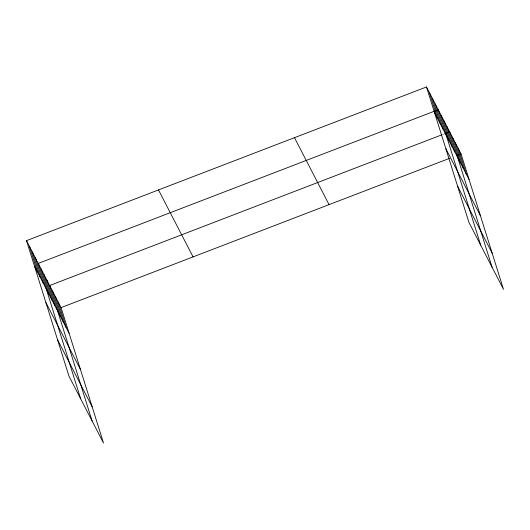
<?xml version="1.0" encoding="UTF-8"?>
<svg xmlns="http://www.w3.org/2000/svg" width="530" height="530" viewBox="0 0 530 530"><rect width="100%" height="100%" fill="white"/><g stroke="black" fill="none" stroke-linecap="round" stroke-linejoin="round"><path stroke-width="0.4" stroke-dasharray="2.65 1.99" d="M442.398 134.607L443.849 134.05"/><path stroke-width="0.79" d="M26.5 240.653L61.069 307.612L103.509 443.04L68.94 376.088L26.5 240.653L426.491 86.96L461.06 153.912L503.5 289.347L468.931 222.388L426.491 86.96M441.675 134.885L49.661 285.518L92.101 420.946M444.577 133.772L449.652 131.818L492.092 267.252M61.069 307.612L449.453 158.371M456.708 155.588L461.06 153.912M434.52 112.592L469.09 179.551M445.876 148.824L480.445 215.783M457.575 186.156L492.145 253.115M294.494 137.681L329.064 204.633M158.496 189.932L193.066 256.891M34.536 266.292L69.099 333.244M45.885 302.524L80.454 369.476M57.584 339.856L92.154 406.808M458.205 148.393L466.241 174.025M455.356 142.868L463.386 168.5M452.501 137.343L460.537 162.975M446.797 126.292L454.833 151.931M443.948 120.774L451.984 146.406M441.092 115.249L449.129 140.881M480.683 245.151L438.244 109.723L38.253 263.423L80.692 398.851M435.302 104.032L443.338 129.665M432.367 98.341L440.403 123.974M429.426 92.651L437.462 118.283M58.214 302.087L66.25 327.726M55.365 296.561L63.401 322.2M52.51 291.043L60.546 316.675M46.812 279.992L54.842 305.625M43.957 274.467L51.993 300.106M41.108 268.942L49.138 294.581M35.318 257.726L43.347 283.365M32.376 252.035L40.413 277.674M29.441 246.344L37.471 271.983"/></g></svg>
